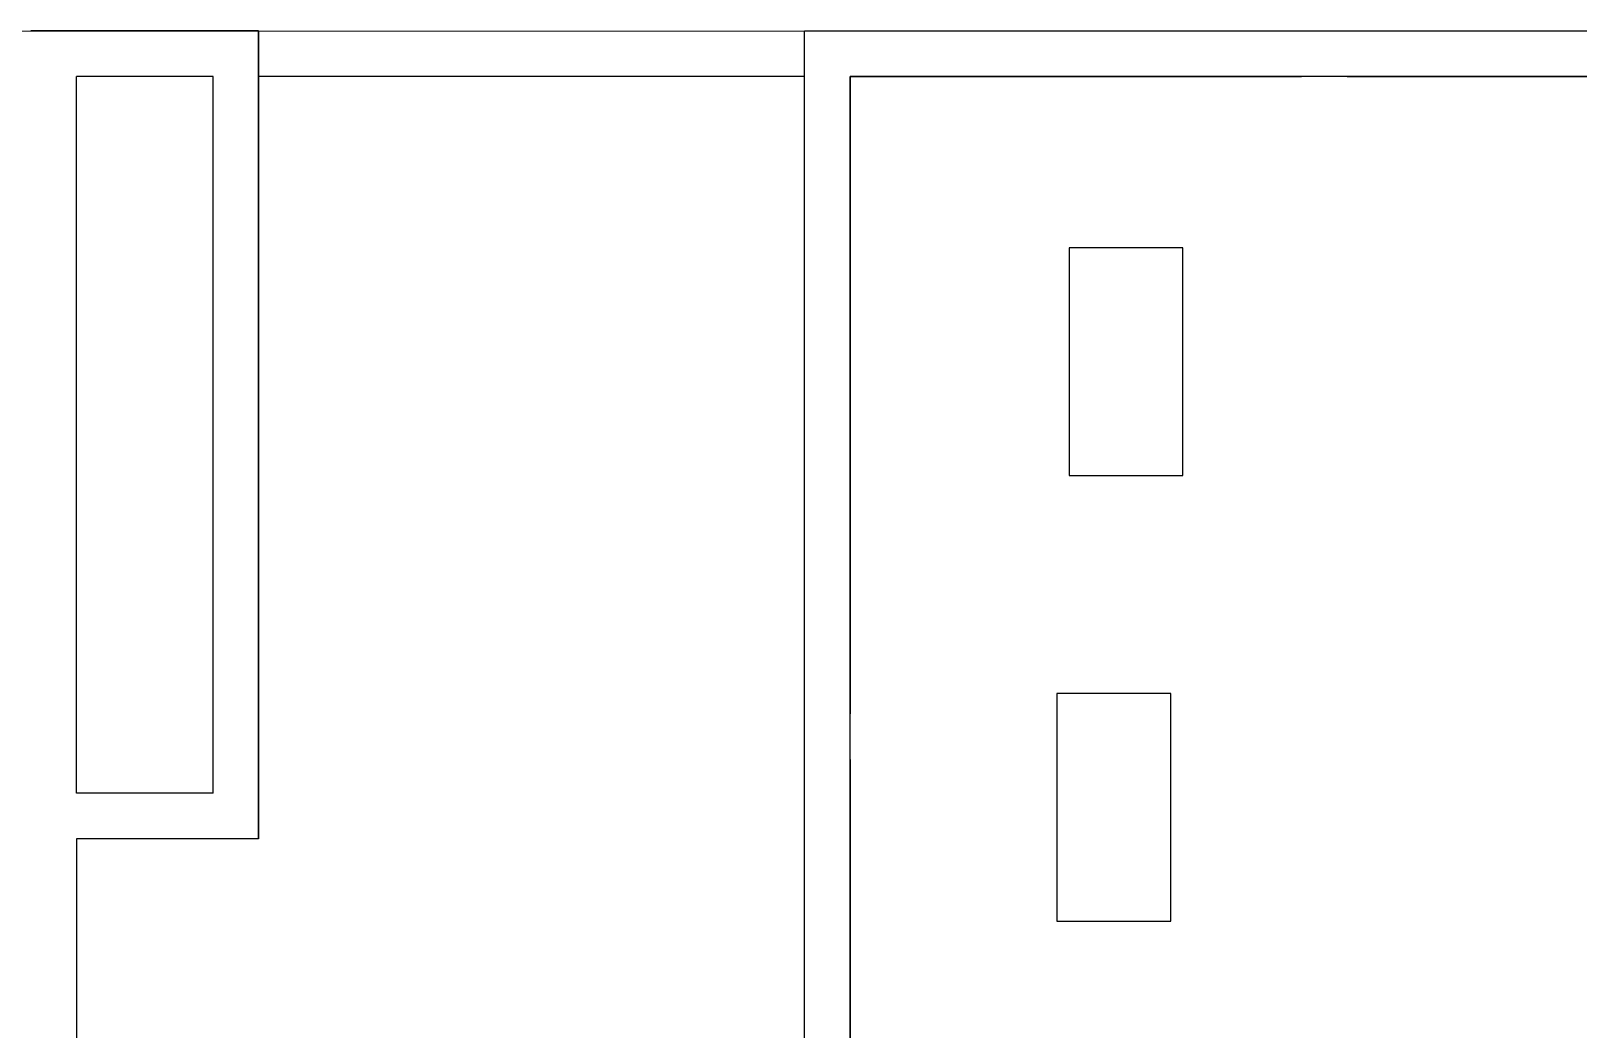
# Model space of a CAD drawing. Extents: x -19 to 297, y 0 to 420.
# Drawn here: x 68.17 to 85.17, y 253.56 to 264.52 of the extents above; entities that cross this region are included whole.
import ezdxf

# ---------------------------------------------------------------- set-up
doc = ezdxf.new("R2010")
doc.units = 0
doc.header["$MEASUREMENT"] = 0
doc.linetypes.add('K5LT_BASIC', pattern=[0])
doc.layers.add('Системный слой', color=7, linetype='Continuous')

# ---------------------------------------------------------------- blocks, each defined once
blk = doc.blocks.new('*U')
at = {"layer": 'Системный слой', "color": 5, "linetype": 'K5LT_BASIC'}
for p, q in [((80.823, 262.136), (79.573, 262.136)), ((79.573, 262.136), (79.573, 259.636)), ((80.823, 259.636), (80.823, 262.136)), ((79.573, 259.636), (80.823, 259.636)), ((80.691, 257.241), (79.441, 257.241)), ((79.441, 257.241), (79.441, 254.741)), ((80.691, 254.741), (80.691, 257.241)), ((79.441, 254.741), (80.691, 254.741))]:
    blk.add_line(p, q, dxfattribs=at)

msp = doc.modelspace()

# ---------------------------------------------------------------- linework, layer by layer
at = {"layer": 'Системный слой', "color": 5, "linetype": 'K5LT_BASIC'}
for p, q in [((91.167, 264.518), (59.772, 264.509)), ((70.667, 264.519), (68.166, 264.519)), ((70.667, 264.519), (70.667, 255.646)), ((70.667, 255.646), (70.667, 264.519)), ((76.667, 264.018), (76.667, 264.518)), ((77.167, 264.518), (76.667, 264.518)), ((91.167, 264.518), (77.167, 264.518)), ((68.667, 256.146), (68.667, 264.019)), ((70.167, 264.019), (68.667, 264.019)), ((70.167, 256.146), (70.167, 264.019)), ((76.667, 264.018), (70.667, 264.018)), ((70.667, 255.646), (70.667, 264.018)), ((76.667, 234.269), (76.667, 264.018)), ((91.167, 264.019), (77.167, 264.018)), ((77.167, 264.018), (77.167, 257.018)), ((77.167, 264.018), (82.129, 264.018)), ((77.167, 249.518), (77.167, 264.018)), ((82.63, 264.019), (91.167, 264.019)), ((77.167, 256.518), (77.167, 249.518)), ((70.167, 256.146), (68.667, 256.146)), ((68.667, 255.646), (68.667, 251.646)), ((70.667, 255.646), (68.667, 255.646))]:
    msp.add_line(p, q, dxfattribs=at)

# ---------------------------------------------------------------- block references
at = {"layer": 'Системный слой'}
msp.add_blockref('*U', (0, 0), dxfattribs=at)
msp.add_blockref('*U', (0, 0), dxfattribs=at)
msp.add_blockref('*U', (0, 0), dxfattribs=at)
msp.add_blockref('*U', (0, 0), dxfattribs=at)
msp.add_blockref('*U', (0, 0), dxfattribs=at)
msp.add_blockref('*U', (0, 0), dxfattribs=at)
msp.add_blockref('*U', (0, 0), dxfattribs=at)
msp.add_blockref('*U', (0, 0), dxfattribs=at)
msp.add_blockref('*U', (0, 0), dxfattribs=at)
msp.add_blockref('*U', (0, 0), dxfattribs=at)
msp.add_blockref('*U', (0, 0), dxfattribs=at)
msp.add_blockref('*U', (0, 0), dxfattribs=at)
msp.add_blockref('*U', (0, 0), dxfattribs=at)
msp.add_blockref('*U', (0, 0), dxfattribs=at)
msp.add_blockref('*U', (0, 0), dxfattribs=at)
msp.add_blockref('*U', (0, 0), dxfattribs=at)
msp.add_blockref('*U', (0, 0), dxfattribs=at)
msp.add_blockref('*U', (0, 0), dxfattribs=at)
msp.add_blockref('*U', (0, 0), dxfattribs=at)
msp.add_blockref('*U', (0, 0), dxfattribs=at)
msp.add_blockref('*U', (0, 0), dxfattribs=at)
msp.add_blockref('*U', (0, 0), dxfattribs=at)
msp.add_blockref('*U', (0, 0), dxfattribs=at)
msp.add_blockref('*U', (0, 0), dxfattribs=at)
msp.add_blockref('*U', (0, 0), dxfattribs=at)
msp.add_blockref('*U', (0, 0), dxfattribs=at)
msp.add_blockref('*U', (0, 0), dxfattribs=at)
msp.add_blockref('*U', (0, 0), dxfattribs=at)
msp.add_blockref('*U', (0, 0), dxfattribs=at)
msp.add_blockref('*U', (0, 0), dxfattribs=at)
msp.add_blockref('*U', (0, 0), dxfattribs=at)
msp.add_blockref('*U', (0, 0), dxfattribs=at)
msp.add_blockref('*U', (0, 0), dxfattribs=at)
msp.add_blockref('*U', (0, 0), dxfattribs=at)
msp.add_blockref('*U', (0, 0), dxfattribs=at)
msp.add_blockref('*U', (0, 0), dxfattribs=at)
msp.add_blockref('*U', (0, 0), dxfattribs=at)
msp.add_blockref('*U', (0, 0), dxfattribs=at)
msp.add_blockref('*U', (0, 0), dxfattribs=at)
msp.add_blockref('*U', (0, 0), dxfattribs=at)
msp.add_blockref('*U', (0, 0), dxfattribs=at)
msp.add_blockref('*U', (0, 0), dxfattribs=at)
msp.add_blockref('*U', (0, 0), dxfattribs=at)
msp.add_blockref('*U', (0, 0), dxfattribs=at)
msp.add_blockref('*U', (0, 0), dxfattribs=at)
msp.add_blockref('*U', (0, 0), dxfattribs=at)
msp.add_blockref('*U', (0, 0), dxfattribs=at)
msp.add_blockref('*U', (0, 0), dxfattribs=at)
msp.add_blockref('*U', (0, 0), dxfattribs=at)
msp.add_blockref('*U', (0, 0), dxfattribs=at)
msp.add_blockref('*U', (0, 0), dxfattribs=at)
msp.add_blockref('*U', (0, 0), dxfattribs=at)
msp.add_blockref('*U', (0, 0), dxfattribs=at)
msp.add_blockref('*U', (0, 0), dxfattribs=at)
msp.add_blockref('*U', (0, 0), dxfattribs=at)
msp.add_blockref('*U', (0, 0), dxfattribs=at)
msp.add_blockref('*U', (0, 0), dxfattribs=at)
msp.add_blockref('*U', (0, 0), dxfattribs=at)
msp.add_blockref('*U', (0, 0), dxfattribs=at)
msp.add_blockref('*U', (0, 0), dxfattribs=at)
msp.add_blockref('*U', (0, 0), dxfattribs=at)
msp.add_blockref('*U', (0, 0), dxfattribs=at)
msp.add_blockref('*U', (0, 0), dxfattribs=at)
msp.add_blockref('*U', (0, 0), dxfattribs=at)
msp.add_blockref('*U', (0, 0), dxfattribs=at)
msp.add_blockref('*U', (0, 0), dxfattribs=at)
msp.add_blockref('*U', (0, 0), dxfattribs=at)
msp.add_blockref('*U', (0, 0), dxfattribs=at)
msp.add_blockref('*U', (0, 0), dxfattribs=at)
msp.add_blockref('*U', (0, 0), dxfattribs=at)
msp.add_blockref('*U', (0, 0), dxfattribs=at)
msp.add_blockref('*U', (0, 0), dxfattribs=at)
msp.add_blockref('*U', (0, 0), dxfattribs=at)
msp.add_blockref('*U', (0, 0), dxfattribs=at)
msp.add_blockref('*U', (0, 0), dxfattribs=at)
msp.add_blockref('*U', (0, 0), dxfattribs=at)
msp.add_blockref('*U', (0, 0), dxfattribs=at)
msp.add_blockref('*U', (0, 0), dxfattribs=at)
msp.add_blockref('*U', (0, 0), dxfattribs=at)
msp.add_blockref('*U', (0, 0), dxfattribs=at)
msp.add_blockref('*U', (0, 0), dxfattribs=at)
msp.add_blockref('*U', (0, 0), dxfattribs=at)
msp.add_blockref('*U', (0, 0), dxfattribs=at)
msp.add_blockref('*U', (0, 0), dxfattribs=at)
msp.add_blockref('*U', (0, 0), dxfattribs=at)
msp.add_blockref('*U', (0, 0), dxfattribs=at)
msp.add_blockref('*U', (0, 0), dxfattribs=at)
msp.add_blockref('*U', (0, 0), dxfattribs=at)
msp.add_blockref('*U', (0, 0), dxfattribs=at)
msp.add_blockref('*U', (0, 0), dxfattribs=at)
msp.add_blockref('*U', (0, 0), dxfattribs=at)
msp.add_blockref('*U', (0, 0), dxfattribs=at)
msp.add_blockref('*U', (0, 0), dxfattribs=at)
msp.add_blockref('*U', (0, 0), dxfattribs=at)
msp.add_blockref('*U', (0, 0), dxfattribs=at)
msp.add_blockref('*U', (0, 0), dxfattribs=at)
msp.add_blockref('*U', (0, 0), dxfattribs=at)
msp.add_blockref('*U', (0, 0), dxfattribs=at)
msp.add_blockref('*U', (0, 0), dxfattribs=at)
msp.add_blockref('*U', (0, 0), dxfattribs=at)
msp.add_blockref('*U', (0, 0), dxfattribs=at)
msp.add_blockref('*U', (0, 0), dxfattribs=at)
msp.add_blockref('*U', (0, 0), dxfattribs=at)
msp.add_blockref('*U', (0, 0), dxfattribs=at)
msp.add_blockref('*U', (0, 0), dxfattribs=at)
msp.add_blockref('*U', (0, 0), dxfattribs=at)
msp.add_blockref('*U', (0, 0), dxfattribs=at)
msp.add_blockref('*U', (0, 0), dxfattribs=at)
msp.add_blockref('*U', (0, 0), dxfattribs=at)
msp.add_blockref('*U', (0, 0), dxfattribs=at)
msp.add_blockref('*U', (0, 0), dxfattribs=at)
msp.add_blockref('*U', (0, 0), dxfattribs=at)
msp.add_blockref('*U', (0, 0), dxfattribs=at)
msp.add_blockref('*U', (0, 0), dxfattribs=at)
msp.add_blockref('*U', (0, 0), dxfattribs=at)
msp.add_blockref('*U', (0, 0), dxfattribs=at)
msp.add_blockref('*U', (0, 0), dxfattribs=at)
msp.add_blockref('*U', (0, 0), dxfattribs=at)
msp.add_blockref('*U', (0, 0), dxfattribs=at)
msp.add_blockref('*U', (0, 0), dxfattribs=at)
msp.add_blockref('*U', (0, 0), dxfattribs=at)
msp.add_blockref('*U', (0, 0), dxfattribs=at)
msp.add_blockref('*U', (0, 0), dxfattribs=at)
msp.add_blockref('*U', (0, 0), dxfattribs=at)
msp.add_blockref('*U', (0, 0), dxfattribs=at)
msp.add_blockref('*U', (0, 0), dxfattribs=at)
msp.add_blockref('*U', (0, 0), dxfattribs=at)
msp.add_blockref('*U', (0, 0), dxfattribs=at)
msp.add_blockref('*U', (0, 0), dxfattribs=at)
msp.add_blockref('*U', (0, 0), dxfattribs=at)
msp.add_blockref('*U', (0, 0), dxfattribs=at)
msp.add_blockref('*U', (0, 0), dxfattribs=at)
msp.add_blockref('*U', (0, 0), dxfattribs=at)
msp.add_blockref('*U', (0, 0), dxfattribs=at)
msp.add_blockref('*U', (0, 0), dxfattribs=at)
msp.add_blockref('*U', (0, 0), dxfattribs=at)
msp.add_blockref('*U', (0, 0), dxfattribs=at)
msp.add_blockref('*U', (0, 0), dxfattribs=at)
msp.add_blockref('*U', (0, 0), dxfattribs=at)
msp.add_blockref('*U', (0, 0), dxfattribs=at)
msp.add_blockref('*U', (0, 0), dxfattribs=at)
msp.add_blockref('*U', (0, 0), dxfattribs=at)
msp.add_blockref('*U', (0, 0), dxfattribs=at)
msp.add_blockref('*U', (0, 0), dxfattribs=at)
msp.add_blockref('*U', (0, 0), dxfattribs=at)
msp.add_blockref('*U', (0, 0), dxfattribs=at)
msp.add_blockref('*U', (0, 0), dxfattribs=at)
msp.add_blockref('*U', (0, 0), dxfattribs=at)
msp.add_blockref('*U', (0, 0), dxfattribs=at)
msp.add_blockref('*U', (0, 0), dxfattribs=at)
msp.add_blockref('*U', (0, 0), dxfattribs=at)
msp.add_blockref('*U', (0, 0), dxfattribs=at)
msp.add_blockref('*U', (0, 0), dxfattribs=at)
msp.add_blockref('*U', (0, 0), dxfattribs=at)
msp.add_blockref('*U', (0, 0), dxfattribs=at)
msp.add_blockref('*U', (0, 0), dxfattribs=at)
msp.add_blockref('*U', (0, 0), dxfattribs=at)
msp.add_blockref('*U', (0, 0), dxfattribs=at)
msp.add_blockref('*U', (0, 0), dxfattribs=at)
msp.add_blockref('*U', (0, 0), dxfattribs=at)
msp.add_blockref('*U', (0, 0), dxfattribs=at)
msp.add_blockref('*U', (0, 0), dxfattribs=at)
msp.add_blockref('*U', (0, 0), dxfattribs=at)
msp.add_blockref('*U', (0, 0), dxfattribs=at)
msp.add_blockref('*U', (0, 0), dxfattribs=at)
msp.add_blockref('*U', (0, 0), dxfattribs=at)
msp.add_blockref('*U', (0, 0), dxfattribs=at)
msp.add_blockref('*U', (0, 0), dxfattribs=at)
msp.add_blockref('*U', (0, 0), dxfattribs=at)
msp.add_blockref('*U', (0, 0), dxfattribs=at)
msp.add_blockref('*U', (0, 0), dxfattribs=at)
msp.add_blockref('*U', (0, 0), dxfattribs=at)
msp.add_blockref('*U', (0, 0), dxfattribs=at)
msp.add_blockref('*U', (0, 0), dxfattribs=at)
msp.add_blockref('*U', (0, 0), dxfattribs=at)
msp.add_blockref('*U', (0, 0), dxfattribs=at)
msp.add_blockref('*U', (0, 0), dxfattribs=at)
msp.add_blockref('*U', (0, 0), dxfattribs=at)
msp.add_blockref('*U', (0, 0), dxfattribs=at)
msp.add_blockref('*U', (0, 0), dxfattribs=at)
msp.add_blockref('*U', (0, 0), dxfattribs=at)
msp.add_blockref('*U', (0, 0), dxfattribs=at)
msp.add_blockref('*U', (0, 0), dxfattribs=at)
msp.add_blockref('*U', (0, 0), dxfattribs=at)
msp.add_blockref('*U', (0, 0), dxfattribs=at)
msp.add_blockref('*U', (0, 0), dxfattribs=at)
msp.add_blockref('*U', (0, 0), dxfattribs=at)
msp.add_blockref('*U', (0, 0), dxfattribs=at)
msp.add_blockref('*U', (0, 0), dxfattribs=at)
msp.add_blockref('*U', (0, 0), dxfattribs=at)
msp.add_blockref('*U', (0, 0), dxfattribs=at)
msp.add_blockref('*U', (0, 0), dxfattribs=at)
msp.add_blockref('*U', (0, 0), dxfattribs=at)
msp.add_blockref('*U', (0, 0), dxfattribs=at)
msp.add_blockref('*U', (0, 0), dxfattribs=at)
msp.add_blockref('*U', (0, 0), dxfattribs=at)
msp.add_blockref('*U', (0, 0), dxfattribs=at)
msp.add_blockref('*U', (0, 0), dxfattribs=at)
msp.add_blockref('*U', (0, 0), dxfattribs=at)
msp.add_blockref('*U', (0, 0), dxfattribs=at)
msp.add_blockref('*U', (0, 0), dxfattribs=at)
msp.add_blockref('*U', (0, 0), dxfattribs=at)
msp.add_blockref('*U', (0, 0), dxfattribs=at)
msp.add_blockref('*U', (0, 0), dxfattribs=at)
msp.add_blockref('*U', (0, 0), dxfattribs=at)
msp.add_blockref('*U', (0, 0), dxfattribs=at)
msp.add_blockref('*U', (0, 0), dxfattribs=at)
msp.add_blockref('*U', (0, 0), dxfattribs=at)
msp.add_blockref('*U', (0, 0), dxfattribs=at)
msp.add_blockref('*U', (0, 0), dxfattribs=at)
msp.add_blockref('*U', (0, 0), dxfattribs=at)
msp.add_blockref('*U', (0, 0), dxfattribs=at)
msp.add_blockref('*U', (0, 0), dxfattribs=at)
msp.add_blockref('*U', (0, 0), dxfattribs=at)
msp.add_blockref('*U', (0, 0), dxfattribs=at)
msp.add_blockref('*U', (0, 0), dxfattribs=at)
msp.add_blockref('*U', (0, 0), dxfattribs=at)
msp.add_blockref('*U', (0, 0), dxfattribs=at)
msp.add_blockref('*U', (0, 0), dxfattribs=at)
msp.add_blockref('*U', (0, 0), dxfattribs=at)
msp.add_blockref('*U', (0, 0), dxfattribs=at)
msp.add_blockref('*U', (0, 0), dxfattribs=at)
msp.add_blockref('*U', (0, 0), dxfattribs=at)
msp.add_blockref('*U', (0, 0), dxfattribs=at)
msp.add_blockref('*U', (0, 0), dxfattribs=at)
msp.add_blockref('*U', (0, 0), dxfattribs=at)
msp.add_blockref('*U', (0, 0), dxfattribs=at)
msp.add_blockref('*U', (0, 0), dxfattribs=at)
msp.add_blockref('*U', (0, 0), dxfattribs=at)
msp.add_blockref('*U', (0, 0), dxfattribs=at)
msp.add_blockref('*U', (0, 0), dxfattribs=at)
msp.add_blockref('*U', (0, 0), dxfattribs=at)
msp.add_blockref('*U', (0, 0), dxfattribs=at)
msp.add_blockref('*U', (0, 0), dxfattribs=at)
msp.add_blockref('*U', (0, 0), dxfattribs=at)
msp.add_blockref('*U', (0, 0), dxfattribs=at)
msp.add_blockref('*U', (0, 0), dxfattribs=at)
msp.add_blockref('*U', (0, 0), dxfattribs=at)
msp.add_blockref('*U', (0, 0), dxfattribs=at)
msp.add_blockref('*U', (0, 0), dxfattribs=at)
msp.add_blockref('*U', (0, 0), dxfattribs=at)
msp.add_blockref('*U', (0, 0), dxfattribs=at)
msp.add_blockref('*U', (0, 0), dxfattribs=at)
msp.add_blockref('*U', (0, 0), dxfattribs=at)
msp.add_blockref('*U', (0, 0), dxfattribs=at)
msp.add_blockref('*U', (0, 0), dxfattribs=at)
msp.add_blockref('*U', (0, 0), dxfattribs=at)
msp.add_blockref('*U', (0, 0), dxfattribs=at)
msp.add_blockref('*U', (0, 0), dxfattribs=at)
msp.add_blockref('*U', (0, 0), dxfattribs=at)
msp.add_blockref('*U', (0, 0), dxfattribs=at)
msp.add_blockref('*U', (0, 0), dxfattribs=at)
msp.add_blockref('*U', (0, 0), dxfattribs=at)
msp.add_blockref('*U', (0, 0), dxfattribs=at)
msp.add_blockref('*U', (0, 0), dxfattribs=at)
msp.add_blockref('*U', (0, 0), dxfattribs=at)
msp.add_blockref('*U', (0, 0), dxfattribs=at)
msp.add_blockref('*U', (0, 0), dxfattribs=at)
msp.add_blockref('*U', (0, 0), dxfattribs=at)
msp.add_blockref('*U', (0, 0), dxfattribs=at)
msp.add_blockref('*U', (0, 0), dxfattribs=at)
msp.add_blockref('*U', (0, 0), dxfattribs=at)
msp.add_blockref('*U', (0, 0), dxfattribs=at)
msp.add_blockref('*U', (0, 0), dxfattribs=at)
msp.add_blockref('*U', (0, 0), dxfattribs=at)
msp.add_blockref('*U', (0, 0), dxfattribs=at)
msp.add_blockref('*U', (0, 0), dxfattribs=at)
msp.add_blockref('*U', (0, 0), dxfattribs=at)
msp.add_blockref('*U', (0, 0), dxfattribs=at)
msp.add_blockref('*U', (0, 0), dxfattribs=at)
msp.add_blockref('*U', (0, 0), dxfattribs=at)
msp.add_blockref('*U', (0, 0), dxfattribs=at)
msp.add_blockref('*U', (0, 0), dxfattribs=at)
msp.add_blockref('*U', (0, 0), dxfattribs=at)
msp.add_blockref('*U', (0, 0), dxfattribs=at)
msp.add_blockref('*U', (0, 0), dxfattribs=at)
msp.add_blockref('*U', (0, 0), dxfattribs=at)
msp.add_blockref('*U', (0, 0), dxfattribs=at)
msp.add_blockref('*U', (0, 0), dxfattribs=at)
msp.add_blockref('*U', (0, 0), dxfattribs=at)
msp.add_blockref('*U', (0, 0), dxfattribs=at)
msp.add_blockref('*U', (0, 0), dxfattribs=at)
msp.add_blockref('*U', (0, 0), dxfattribs=at)
msp.add_blockref('*U', (0, 0), dxfattribs=at)
msp.add_blockref('*U', (0, 0), dxfattribs=at)
msp.add_blockref('*U', (0, 0), dxfattribs=at)
msp.add_blockref('*U', (0, 0), dxfattribs=at)
msp.add_blockref('*U', (0, 0), dxfattribs=at)
msp.add_blockref('*U', (0, 0), dxfattribs=at)
msp.add_blockref('*U', (0, 0), dxfattribs=at)
msp.add_blockref('*U', (0, 0), dxfattribs=at)
msp.add_blockref('*U', (0, 0), dxfattribs=at)
msp.add_blockref('*U', (0, 0), dxfattribs=at)
msp.add_blockref('*U', (0, 0), dxfattribs=at)
msp.add_blockref('*U', (0, 0), dxfattribs=at)
msp.add_blockref('*U', (0, 0), dxfattribs=at)
msp.add_blockref('*U', (0, 0), dxfattribs=at)
msp.add_blockref('*U', (0, 0), dxfattribs=at)
msp.add_blockref('*U', (0, 0), dxfattribs=at)
msp.add_blockref('*U', (0, 0), dxfattribs=at)
msp.add_blockref('*U', (0, 0), dxfattribs=at)
msp.add_blockref('*U', (0, 0), dxfattribs=at)
msp.add_blockref('*U', (0, 0), dxfattribs=at)
msp.add_blockref('*U', (0, 0), dxfattribs=at)
msp.add_blockref('*U', (0, 0), dxfattribs=at)
msp.add_blockref('*U', (0, 0), dxfattribs=at)
msp.add_blockref('*U', (0, 0), dxfattribs=at)
msp.add_blockref('*U', (0, 0), dxfattribs=at)
msp.add_blockref('*U', (0, 0), dxfattribs=at)
msp.add_blockref('*U', (0, 0), dxfattribs=at)
msp.add_blockref('*U', (0, 0), dxfattribs=at)
msp.add_blockref('*U', (0, 0), dxfattribs=at)
msp.add_blockref('*U', (0, 0), dxfattribs=at)
msp.add_blockref('*U', (0, 0), dxfattribs=at)
msp.add_blockref('*U', (0, 0), dxfattribs=at)
msp.add_blockref('*U', (0, 0), dxfattribs=at)
msp.add_blockref('*U', (0, 0), dxfattribs=at)
msp.add_blockref('*U', (0, 0), dxfattribs=at)
msp.add_blockref('*U', (0, 0), dxfattribs=at)
msp.add_blockref('*U', (0, 0), dxfattribs=at)
msp.add_blockref('*U', (0, 0), dxfattribs=at)
msp.add_blockref('*U', (0, 0), dxfattribs=at)
msp.add_blockref('*U', (0, 0), dxfattribs=at)
msp.add_blockref('*U', (0, 0), dxfattribs=at)
msp.add_blockref('*U', (0, 0), dxfattribs=at)
msp.add_blockref('*U', (0, 0), dxfattribs=at)
msp.add_blockref('*U', (0, 0), dxfattribs=at)
msp.add_blockref('*U', (0, 0), dxfattribs=at)
msp.add_blockref('*U', (0, 0), dxfattribs=at)
msp.add_blockref('*U', (0, 0), dxfattribs=at)
msp.add_blockref('*U', (0, 0), dxfattribs=at)
msp.add_blockref('*U', (0, 0), dxfattribs=at)
msp.add_blockref('*U', (0, 0), dxfattribs=at)
msp.add_blockref('*U', (0, 0), dxfattribs=at)
msp.add_blockref('*U', (0, 0), dxfattribs=at)
msp.add_blockref('*U', (0, 0), dxfattribs=at)
msp.add_blockref('*U', (0, 0), dxfattribs=at)
msp.add_blockref('*U', (0, 0), dxfattribs=at)
msp.add_blockref('*U', (0, 0), dxfattribs=at)
msp.add_blockref('*U', (0, 0), dxfattribs=at)
msp.add_blockref('*U', (0, 0), dxfattribs=at)
msp.add_blockref('*U', (0, 0), dxfattribs=at)
msp.add_blockref('*U', (0, 0), dxfattribs=at)
msp.add_blockref('*U', (0, 0), dxfattribs=at)
msp.add_blockref('*U', (0, 0), dxfattribs=at)
msp.add_blockref('*U', (0, 0), dxfattribs=at)
msp.add_blockref('*U', (0, 0), dxfattribs=at)
msp.add_blockref('*U', (0, 0), dxfattribs=at)
msp.add_blockref('*U', (0, 0), dxfattribs=at)
msp.add_blockref('*U', (0, 0), dxfattribs=at)
msp.add_blockref('*U', (0, 0), dxfattribs=at)
msp.add_blockref('*U', (0, 0), dxfattribs=at)
msp.add_blockref('*U', (0, 0), dxfattribs=at)
msp.add_blockref('*U', (0, 0), dxfattribs=at)
msp.add_blockref('*U', (0, 0), dxfattribs=at)
msp.add_blockref('*U', (0, 0), dxfattribs=at)
msp.add_blockref('*U', (0, 0), dxfattribs=at)
msp.add_blockref('*U', (0, 0), dxfattribs=at)
msp.add_blockref('*U', (0, 0), dxfattribs=at)
msp.add_blockref('*U', (0, 0), dxfattribs=at)
msp.add_blockref('*U', (0, 0), dxfattribs=at)
msp.add_blockref('*U', (0, 0), dxfattribs=at)
msp.add_blockref('*U', (0, 0), dxfattribs=at)
msp.add_blockref('*U', (0, 0), dxfattribs=at)
msp.add_blockref('*U', (0, 0), dxfattribs=at)
msp.add_blockref('*U', (0, 0), dxfattribs=at)
msp.add_blockref('*U', (0, 0), dxfattribs=at)
msp.add_blockref('*U', (0, 0), dxfattribs=at)
msp.add_blockref('*U', (0, 0), dxfattribs=at)
msp.add_blockref('*U', (0, 0), dxfattribs=at)
msp.add_blockref('*U', (0, 0), dxfattribs=at)
msp.add_blockref('*U', (0, 0), dxfattribs=at)
msp.add_blockref('*U', (0, 0), dxfattribs=at)
msp.add_blockref('*U', (0, 0), dxfattribs=at)
msp.add_blockref('*U', (0, 0), dxfattribs=at)
msp.add_blockref('*U', (0, 0), dxfattribs=at)
msp.add_blockref('*U', (0, 0), dxfattribs=at)
msp.add_blockref('*U', (0, 0), dxfattribs=at)
msp.add_blockref('*U', (0, 0), dxfattribs=at)
msp.add_blockref('*U', (0, 0), dxfattribs=at)
msp.add_blockref('*U', (0, 0), dxfattribs=at)
msp.add_blockref('*U', (0, 0), dxfattribs=at)
msp.add_blockref('*U', (0, 0), dxfattribs=at)
msp.add_blockref('*U', (0, 0), dxfattribs=at)
msp.add_blockref('*U', (0, 0), dxfattribs=at)
msp.add_blockref('*U', (0, 0), dxfattribs=at)
msp.add_blockref('*U', (0, 0), dxfattribs=at)
msp.add_blockref('*U', (0, 0), dxfattribs=at)
msp.add_blockref('*U', (0, 0), dxfattribs=at)
msp.add_blockref('*U', (0, 0), dxfattribs=at)
msp.add_blockref('*U', (0, 0), dxfattribs=at)
msp.add_blockref('*U', (0, 0), dxfattribs=at)
msp.add_blockref('*U', (0, 0), dxfattribs=at)
msp.add_blockref('*U', (0, 0), dxfattribs=at)
msp.add_blockref('*U', (0, 0), dxfattribs=at)
msp.add_blockref('*U', (0, 0), dxfattribs=at)
msp.add_blockref('*U', (0, 0), dxfattribs=at)
msp.add_blockref('*U', (0, 0), dxfattribs=at)
msp.add_blockref('*U', (0, 0), dxfattribs=at)
msp.add_blockref('*U', (0, 0), dxfattribs=at)
msp.add_blockref('*U', (0, 0), dxfattribs=at)
msp.add_blockref('*U', (0, 0), dxfattribs=at)
msp.add_blockref('*U', (0, 0), dxfattribs=at)
msp.add_blockref('*U', (0, 0), dxfattribs=at)
msp.add_blockref('*U', (0, 0), dxfattribs=at)
msp.add_blockref('*U', (0, 0), dxfattribs=at)
msp.add_blockref('*U', (0, 0), dxfattribs=at)
msp.add_blockref('*U', (0, 0), dxfattribs=at)
msp.add_blockref('*U', (0, 0), dxfattribs=at)
msp.add_blockref('*U', (0, 0), dxfattribs=at)
msp.add_blockref('*U', (0, 0), dxfattribs=at)
msp.add_blockref('*U', (0, 0), dxfattribs=at)
msp.add_blockref('*U', (0, 0), dxfattribs=at)
msp.add_blockref('*U', (0, 0), dxfattribs=at)
msp.add_blockref('*U', (0, 0), dxfattribs=at)
msp.add_blockref('*U', (0, 0), dxfattribs=at)
msp.add_blockref('*U', (0, 0), dxfattribs=at)
msp.add_blockref('*U', (0, 0), dxfattribs=at)
msp.add_blockref('*U', (0, 0), dxfattribs=at)
msp.add_blockref('*U', (0, 0), dxfattribs=at)
msp.add_blockref('*U', (0, 0), dxfattribs=at)
msp.add_blockref('*U', (0, 0), dxfattribs=at)
msp.add_blockref('*U', (0, 0), dxfattribs=at)
msp.add_blockref('*U', (0, 0), dxfattribs=at)
msp.add_blockref('*U', (0, 0), dxfattribs=at)
msp.add_blockref('*U', (0, 0), dxfattribs=at)
msp.add_blockref('*U', (0, 0), dxfattribs=at)
msp.add_blockref('*U', (0, 0), dxfattribs=at)
msp.add_blockref('*U', (0, 0), dxfattribs=at)
msp.add_blockref('*U', (0, 0), dxfattribs=at)
msp.add_blockref('*U', (0, 0), dxfattribs=at)
msp.add_blockref('*U', (0, 0), dxfattribs=at)
msp.add_blockref('*U', (0, 0), dxfattribs=at)
msp.add_blockref('*U', (0, 0), dxfattribs=at)
msp.add_blockref('*U', (0, 0), dxfattribs=at)
msp.add_blockref('*U', (0, 0), dxfattribs=at)
msp.add_blockref('*U', (0, 0), dxfattribs=at)
msp.add_blockref('*U', (0, 0), dxfattribs=at)
msp.add_blockref('*U', (0, 0), dxfattribs=at)
msp.add_blockref('*U', (0, 0), dxfattribs=at)
msp.add_blockref('*U', (0, 0), dxfattribs=at)
msp.add_blockref('*U', (0, 0), dxfattribs=at)
msp.add_blockref('*U', (0, 0), dxfattribs=at)
msp.add_blockref('*U', (0, 0), dxfattribs=at)
msp.add_blockref('*U', (0, 0), dxfattribs=at)
msp.add_blockref('*U', (0, 0), dxfattribs=at)
msp.add_blockref('*U', (0, 0), dxfattribs=at)
msp.add_blockref('*U', (0, 0), dxfattribs=at)
msp.add_blockref('*U', (0, 0), dxfattribs=at)
msp.add_blockref('*U', (0, 0), dxfattribs=at)

doc.saveas('drawing.dxf')
